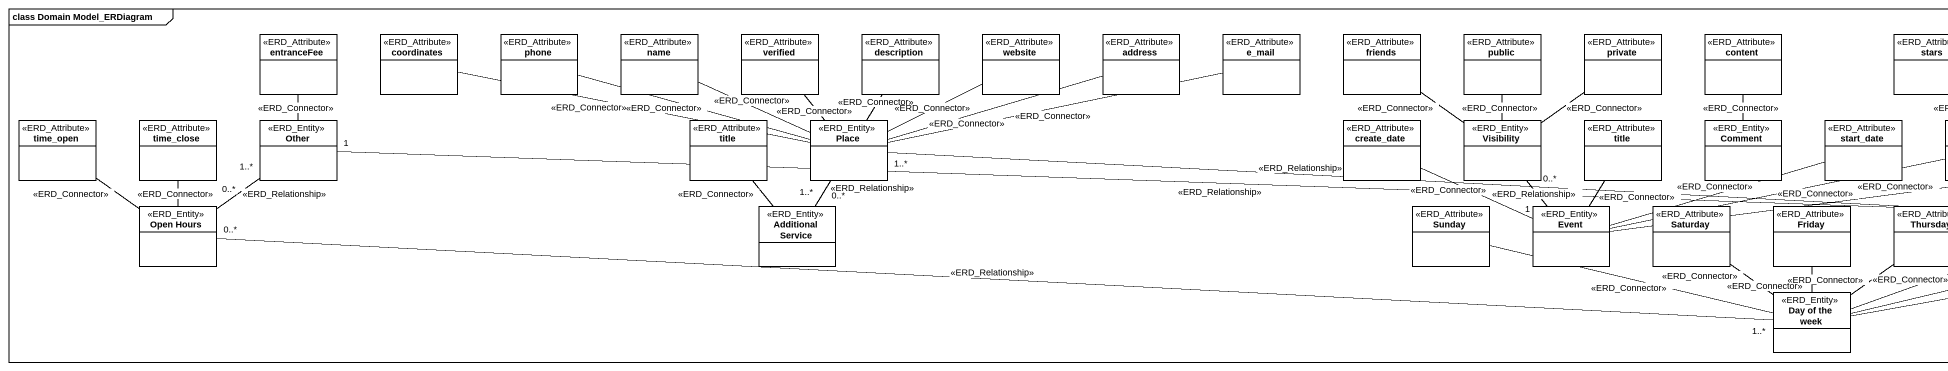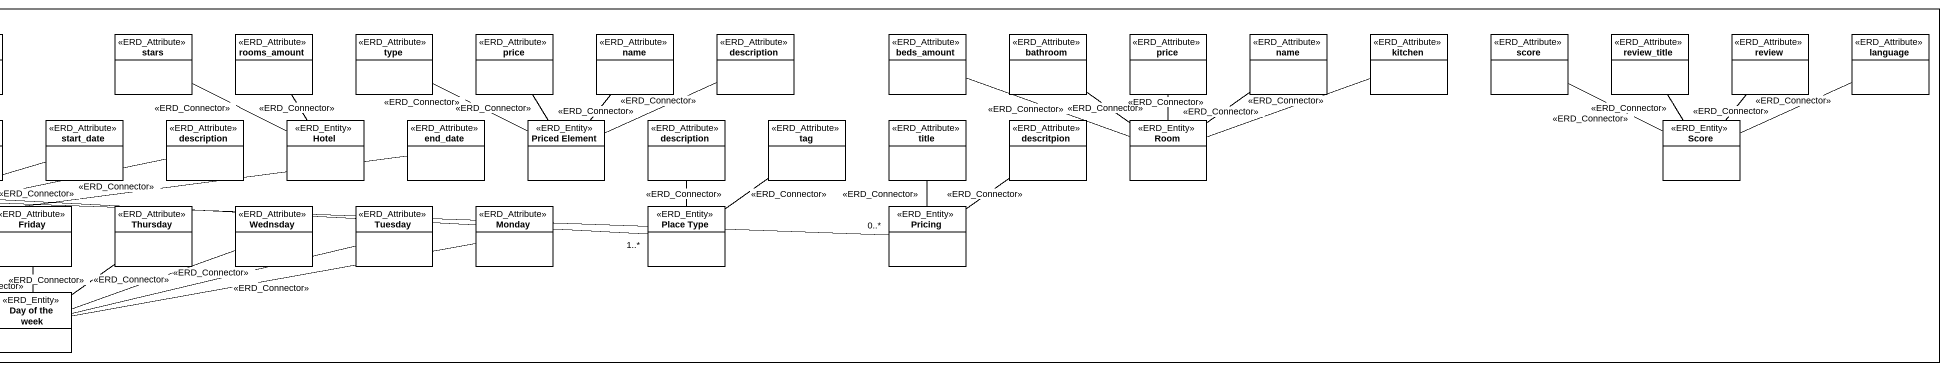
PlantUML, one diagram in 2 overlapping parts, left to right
@startuml
mainframe class Domain Model_ERDiagram
hide circle
hide empty members
class entranceFee <<ERD_Attribute>>
class coordinates <<ERD_Attribute>>
class phone <<ERD_Attribute>>
class name <<ERD_Attribute>>
class verified <<ERD_Attribute>>
class description <<ERD_Attribute>>
class website <<ERD_Attribute>>
class address <<ERD_Attribute>>
class e_mail <<ERD_Attribute>>
class friends <<ERD_Attribute>>
class public <<ERD_Attribute>>
class private <<ERD_Attribute>>
class content <<ERD_Attribute>>
class stars <<ERD_Attribute>>
class rooms_amount <<ERD_Attribute>>
class type <<ERD_Attribute>>
class price <<ERD_Attribute>>
class "name" as name_2 <<ERD_Attribute>>
class "description" as description_2 <<ERD_Attribute>>
class beds_amount <<ERD_Attribute>>
class bathroom <<ERD_Attribute>>
class "price" as price_2 <<ERD_Attribute>>
class "name" as name_3 <<ERD_Attribute>>
class kitchen <<ERD_Attribute>>
class score <<ERD_Attribute>>
class review_title <<ERD_Attribute>>
class review <<ERD_Attribute>>
class language <<ERD_Attribute>>
class time_open <<ERD_Attribute>>
class time_close <<ERD_Attribute>>
class Other <<ERD_Entity>>
class "title" as title_ <<ERD_Attribute>>
class Place <<ERD_Entity>>
class create_date <<ERD_Attribute>>
class Visibility <<ERD_Entity>>
class "title" as title__2 <<ERD_Attribute>>
class Comment <<ERD_Entity>>
class start_date <<ERD_Attribute>>
class "description" as description_3 <<ERD_Attribute>>
class Hotel <<ERD_Entity>>
class end_date <<ERD_Attribute>>
class "Priced Element" as Priced_Element <<ERD_Entity>>
class "description" as description_4 <<ERD_Attribute>>
class tag <<ERD_Attribute>>
class "title" as title__3 <<ERD_Attribute>>
class descritpion <<ERD_Attribute>>
class Room <<ERD_Entity>>
class Score <<ERD_Entity>>
class "Open Hours" as Open_Hours <<ERD_Entity>>
class "Additional Service" as Additional_Service <<ERD_Entity>>
class Sunday <<ERD_Attribute>>
class Event <<ERD_Entity>>
class Saturday <<ERD_Attribute>>
class Friday <<ERD_Attribute>>
class Thursday <<ERD_Attribute>>
class Wednsday <<ERD_Attribute>>
class Tuesday <<ERD_Attribute>>
class Monday <<ERD_Attribute>>
class "Place Type" as Place_Type <<ERD_Entity>>
class Pricing <<ERD_Entity>>
class "Day of the week" as Day_of_the_week <<ERD_Entity>>
Other -up- entranceFee : <<ERD_Connector>>
Place -left- coordinates : <<ERD_Connector>>
Place -left- phone : <<ERD_Connector>>
Place -left- name : <<ERD_Connector>>
Place -up- verified : <<ERD_Connector>>
Place -up- description : <<ERD_Connector>>
Place -right- website : <<ERD_Connector>>
Place -right- address : <<ERD_Connector>>
Place -right- e_mail : <<ERD_Connector>>
Visibility -up- friends : <<ERD_Connector>>
Visibility -up- public : <<ERD_Connector>>
Visibility -up- private : <<ERD_Connector>>
Comment -up- content : <<ERD_Connector>>
Hotel -left- stars : <<ERD_Connector>>
Hotel -up- rooms_amount : <<ERD_Connector>>
Priced_Element -left- type : <<ERD_Connector>>
Priced_Element -up- price : <<ERD_Connector>>
Priced_Element -up- name_2 : <<ERD_Connector>>
Priced_Element -right- description_2 : <<ERD_Connector>>
Room -left- beds_amount : <<ERD_Connector>>
Room -up- bathroom : <<ERD_Connector>>
Room -up- price_2 : <<ERD_Connector>>
Room -up- name_3 : <<ERD_Connector>>
Room -right- kitchen : <<ERD_Connector>>
Score -left- score : <<ERD_Connector>>
Score -up- review_title : <<ERD_Connector>>
Score -up- review : <<ERD_Connector>>
Score -right- language : <<ERD_Connector>>
Open_Hours -up- time_open : <<ERD_Connector>>
Open_Hours -up- time_close : <<ERD_Connector>>
Open_Hours "0..*" -up- "1..*" Other : <<ERD_Relationship>>
Additional_Service -up- title_ : <<ERD_Connector>>
Additional_Service "0..*" -up- "1..*" Place : <<ERD_Relationship>>
Event -left- create_date : <<ERD_Connector>>
Event "0..*" -up- "1" Visibility : <<ERD_Relationship>>
Event -up- title__2 : <<ERD_Connector>>
Event -right- start_date : <<ERD_Connector>>
Event -right- description_3 : <<ERD_Connector>>
Event -right- end_date : <<ERD_Connector>>
Place_Type "1..*" -left- "1..*" Place : <<ERD_Relationship>>
Place_Type -up- description_4 : <<ERD_Connector>>
Place_Type -up- tag : <<ERD_Connector>>
Pricing "0..*" -left- "1" Other : <<ERD_Relationship>>
Pricing -up- title__3 : <<ERD_Connector>>
Pricing -up- descritpion : <<ERD_Connector>>
Day_of_the_week "1..*" -left- "0..*" Open_Hours : <<ERD_Relationship>>
Day_of_the_week -left- Sunday : <<ERD_Connector>>
Day_of_the_week -up- Saturday : <<ERD_Connector>>
Day_of_the_week -up- Friday : <<ERD_Connector>>
Day_of_the_week -up- Thursday : <<ERD_Connector>>
Day_of_the_week -right- Wednsday : <<ERD_Connector>>
Day_of_the_week -right- Tuesday : <<ERD_Connector>>
Day_of_the_week -right- Monday : <<ERD_Connector>>
@enduml
